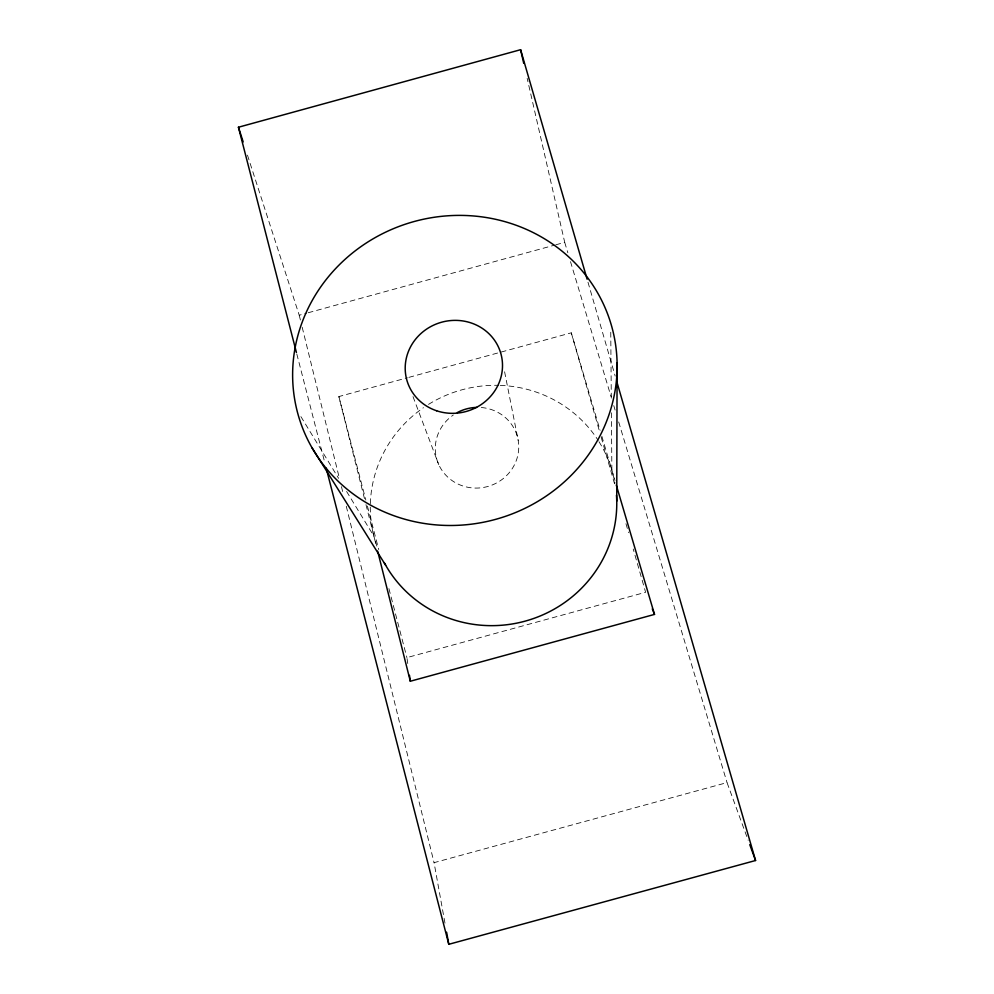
<?xml version="1.0" encoding="UTF-8"?>
<svg xmlns="http://www.w3.org/2000/svg" width="994" height="994" viewBox="0 0 994 994"><rect width="100%" height="100%" fill="white"/><g stroke="black" fill="none" stroke-linecap="round" stroke-linejoin="round"><path stroke-width="0.75" stroke-dasharray="4.97 3.73" d="M247.456 155.126L299.219 315.21L306.674 313.16M308.165 312.75L554.267 245.22M555.77 244.81L564.716 242.362L527.155 78.302M364.475 498.628L338.855 396.569L407.391 377.77M408.882 377.36L571.277 332.828L600.09 430.278M407.764 663.52L406.906 657.618L645.615 592.287L633.228 549.036M444.977 923.14L434.067 862.668L727.036 782.601L748.171 840.315M300.909 416.61L338.606 478.35M346.62 491.483L373.893 536.151M413.007 396.606L438.764 464.67M564.716 242.362L567.835 252.749M570.506 261.658L611.086 396.718M613.77 405.614L615.1 410.075M618.678 421.941L727.036 782.601M601.83 436.192L614.951 480.562M587.988 282.209L615.199 376.105M571.277 332.828L599.481 431.247M601.184 437.211L614.864 484.923M625.971 523.689L628.531 532.635M338.855 396.569L365.842 500.081M367.407 506.083L378.751 549.595M388.915 588.597L406.906 657.618M296.821 354.026L324.665 462.173M365.978 504.629L376.142 545.122M299.219 315.21L300.697 321.224M302.188 327.237L339.6 479.145M341.451 486.662L342.93 492.676M346.272 506.219L434.067 862.668M504.604 371.806L518.185 440.342M610.751 332.244L611.31 400.42M611.409 412.821L611.869 470.15M376.925 546.141A123.505 119.914 -16 0 1 370.315 505.126M370.352 503.647A123.505 119.914 -16 0 1 423.469 407.689M428.513 404.384A123.505 119.914 -16 0 1 498.764 385.337M500.28 385.386A123.505 119.914 -16 0 1 598.189 440.441M598.984 441.696A123.505 119.914 -16 0 1 614.975 483.233M481.27 407.515A41.86 40.232 -16 0 1 515.588 462.334A41.86 40.232 -16 0 1 450.804 479.667A41.86 40.232 -16 0 1 453.314 415.007"/><path stroke-width="1.49" d="M616.74 501.162L617.1 362.897A162.879 154.381 -16 0 0 370.911 240.101A162.879 154.381 -16 0 0 376.627 508.332A162.879 154.381 -16 0 0 617.1 362.897M296.436 352.522L238.436 127.232L520.607 49.7L587.119 279.227M377.645 551.111L410.311 681.238L654.512 614.404L616.268 485.022M326.206 468.174L448.791 944.3L755.564 860.506L616.926 382.069M311.905 447.586L385.66 565.238M652.288 608.875L654.512 614.404M749.762 844.639L755.564 860.506M238.436 127.232L243.182 141.918M520.607 49.7L523.701 63.243M446.604 932.21L448.791 944.3M409.466 675.324L410.311 681.238M616.466 495.186A123.505 119.914 -16 0 1 526.994 620.616A123.505 119.914 -16 0 1 384.218 562.629M457.302 412.572A41.86 40.232 -16 0 1 476.635 407.403M436.602 410.771A48.843 46.283 -16 0 0 501.883 358.101A48.843 46.283 -16 0 0 423.084 331.698A48.843 46.283 -16 0 0 436.602 410.771"/></g></svg>
